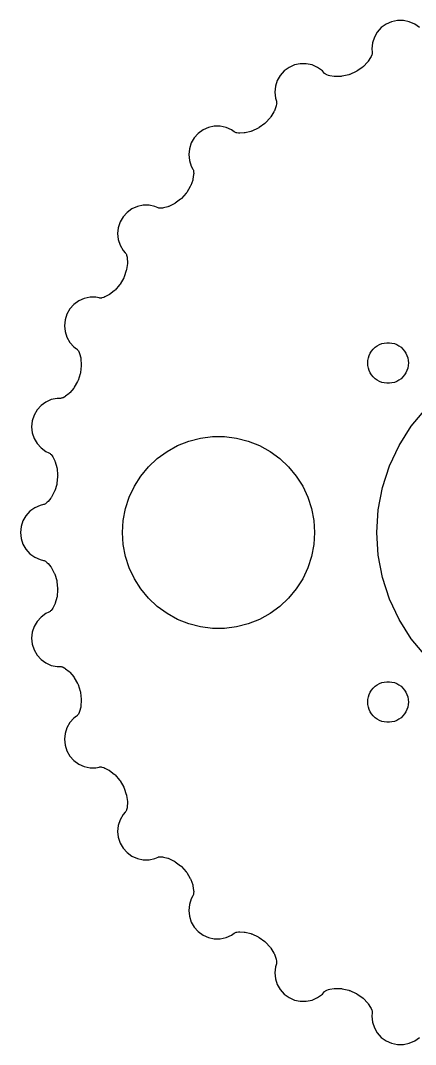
# Model space of a CAD drawing. Header units: metres. Extents: x -48 to 148, y -47 to 47.
# Drawn here: x 52.5 to 87.4, y -45.3 to 45.3 of the extents above; entities that cross this region are included whole.
import ezdxf

# ---------------------------------------------------------------- set-up
doc = ezdxf.new("R2010")
doc.units = ezdxf.units.M

msp = doc.modelspace()

# ---------------------------------------------------------------- linework, layer by layer
for p, q in [((85.8301, 45.3109), (85.3133, 45.2011)), ((86.3584, 45.3109), (85.8301, 45.3109)), ((86.8752, 45.2011), (86.3584, 45.3109)), ((84.4032, 44.6756), (84.0497, 44.283)), ((84.8307, 44.9862), (84.4032, 44.6756)), ((85.3133, 45.2011), (84.8307, 44.9862)), ((87.3579, 44.9862), (86.8752, 45.2011)), ((87.7853, 44.6757), (87.3579, 44.9862)), ((83.7855, 43.8254), (83.6222, 43.323)), ((84.0497, 44.283), (83.7855, 43.8254)), ((83.6222, 43.323), (83.567, 42.7975)), ((83.567, 42.7975), (83.5976, 42.506)), ((83.2465, 41.7002), (83.2275, 41.6727)), ((83.4596, 42.0315), (83.2465, 41.7002)), ((83.5027, 42.1148), (83.4596, 42.0315)), ((83.564, 42.2665), (83.5027, 42.1148)), ((83.5838, 42.3261), (83.564, 42.2665)), ((83.596, 42.3877), (83.5838, 42.3261)), ((83.6004, 42.4503), (83.596, 42.3877)), ((83.5976, 42.506), (83.6004, 42.4503)), ((75.809, 40.8493), (75.4554, 40.4566)), ((76.2364, 41.1598), (75.809, 40.8493)), ((76.719, 41.3747), (76.2364, 41.1598)), ((77.2358, 41.4845), (76.719, 41.3747)), ((77.7642, 41.4845), (77.2358, 41.4845)), ((78.281, 41.3747), (77.7642, 41.4845)), ((78.7636, 41.1598), (78.281, 41.3747)), ((79.191, 40.8493), (78.7636, 41.1598)), ((79.3872, 40.6314), (79.191, 40.8493)), ((82.1795, 40.7938), (81.6085, 40.5396)), ((82.2352, 40.8229), (82.1795, 40.7938)), ((82.2638, 40.8416), (82.2352, 40.8229)), ((82.7535, 41.186), (82.2638, 40.8416)), ((82.8025, 41.2253), (82.7535, 41.186)), ((82.8268, 41.249), (82.8025, 41.2253)), ((83.187, 41.6247), (82.8268, 41.249)), ((83.2275, 41.6727), (83.187, 41.6247)), ((75.1913, 39.9991), (75.028, 39.4966)), ((75.4554, 40.4566), (75.1913, 39.9991)), ((79.4321, 40.5875), (79.3872, 40.6314)), ((79.4821, 40.5495), (79.4321, 40.5875)), ((79.5365, 40.5181), (79.4821, 40.5495)), ((79.5876, 40.4962), (79.5365, 40.5181)), ((79.7414, 40.4402), (79.5876, 40.4962)), ((79.8322, 40.4165), (79.7414, 40.4402)), ((80.221, 40.3532), (79.8322, 40.4165)), ((80.2835, 40.347), (80.221, 40.3532)), ((80.3169, 40.3469), (80.2835, 40.347)), ((80.8371, 40.3631), (80.3169, 40.3469)), ((80.8996, 40.369), (80.8371, 40.3631)), ((80.933, 40.3755), (80.8996, 40.369)), ((81.5166, 40.5089), (80.933, 40.3755)), ((81.5768, 40.5268), (81.5166, 40.5089)), ((81.6085, 40.5396), (81.5768, 40.5268)), ((75.028, 39.4966), (74.9728, 38.9711)), ((74.9728, 38.9711), (75.028, 38.4457)), ((75.028, 38.4457), (75.1186, 38.1669)), ((75.1186, 38.1669), (75.1328, 38.113)), ((75.1328, 38.113), (75.1416, 38.0508)), ((74.9001, 37.2195), (74.626, 36.7771)), ((74.9297, 37.2748), (74.9001, 37.2195)), ((74.9426, 37.3057), (74.9297, 37.2748)), ((75.0822, 37.6741), (74.9426, 37.3057)), ((75.1071, 37.7645), (75.0822, 37.6741)), ((75.1355, 37.9257), (75.1071, 37.7645)), ((75.1425, 37.9881), (75.1355, 37.9257)), ((75.1416, 38.0508), (75.1425, 37.9881)), ((74.1599, 36.2616), (74.1358, 36.2373)), ((74.5673, 36.7002), (74.1599, 36.2616)), ((74.6071, 36.7488), (74.5673, 36.7002)), ((74.626, 36.7771), (74.6071, 36.7488)), ((68.6255, 35.6301), (68.1981, 35.3196)), ((69.1082, 35.845), (68.6255, 35.6301)), ((69.625, 35.9549), (69.1082, 35.845)), ((70.1533, 35.9549), (69.625, 35.9549)), ((70.6701, 35.8451), (70.1533, 35.9549)), ((71.1527, 35.6302), (70.6701, 35.8451)), ((71.3899, 35.4579), (71.1527, 35.6302)), ((71.4429, 35.4242), (71.3899, 35.4579)), ((71.4997, 35.3975), (71.4429, 35.4242)), ((71.5595, 35.3781), (71.4997, 35.3975)), ((71.6141, 35.3673), (71.5595, 35.3781)), ((71.7761, 35.3444), (71.6141, 35.3673)), ((71.8699, 35.3401), (71.7761, 35.3444)), ((72.2633, 35.3591), (71.8699, 35.3401)), ((72.3257, 35.366), (72.2633, 35.3591)), ((72.3584, 35.3729), (72.3257, 35.366)), ((72.8639, 35.4969), (72.3584, 35.3729)), ((72.9238, 35.5156), (72.8639, 35.4969)), ((72.9551, 35.5289), (72.9238, 35.5156)), ((73.4982, 35.7808), (72.9551, 35.5289)), ((73.5534, 35.8108), (73.4982, 35.7808)), ((73.5817, 35.8299), (73.5534, 35.8108)), ((74.0874, 36.1973), (73.5817, 35.8299)), ((74.1358, 36.2373), (74.0874, 36.1973)), ((67.5804, 34.4694), (67.4171, 33.967)), ((67.8445, 34.927), (67.5804, 34.4694)), ((68.1981, 35.3196), (67.8445, 34.927)), ((67.4171, 33.967), (67.3619, 33.4415)), ((67.3619, 33.4415), (67.4171, 32.916)), ((67.4171, 32.916), (67.5804, 32.4136)), ((67.5804, 32.4136), (67.7269, 32.1597)), ((67.7269, 32.1597), (67.7521, 32.11)), ((67.7521, 32.11), (67.7736, 32.051)), ((67.7736, 32.051), (67.7875, 31.9898)), ((67.7875, 31.9898), (67.7936, 31.9273)), ((67.7936, 31.9273), (67.7994, 31.7637)), ((67.7994, 31.7637), (67.7939, 31.6701)), ((67.7102, 31.1876), (67.5341, 30.6979)), ((67.7277, 31.2479), (67.7102, 31.1876)), ((67.7339, 31.2807), (67.7277, 31.2479)), ((67.7939, 31.6701), (67.7339, 31.2807)), ((67.1279, 30.0188), (66.7096, 29.5542)), ((67.1669, 30.068), (67.1279, 30.0188)), ((67.1854, 30.0967), (67.1669, 30.068)), ((67.4927, 30.6105), (67.1854, 30.0967)), ((67.5215, 30.6663), (67.4927, 30.6105)), ((67.5341, 30.6979), (67.5215, 30.6663)), ((66.0767, 29.0793), (65.608, 28.8529)), ((66.1314, 29.1101), (66.0767, 29.0793)), ((66.1593, 29.1296), (66.1314, 29.1101)), ((66.6381, 29.4889), (66.1593, 29.1296)), ((66.6859, 29.5296), (66.6381, 29.4889)), ((66.7096, 29.5542), (66.6859, 29.5296)), ((61.9031, 28.3284), (61.5497, 27.9358)), ((62.3306, 28.639), (61.9031, 28.3284)), ((62.8133, 28.8539), (62.3306, 28.639)), ((63.3301, 28.9637), (62.8133, 28.8539)), ((63.8584, 28.9637), (63.3301, 28.9637)), ((64.3752, 28.8539), (63.8584, 28.9637)), ((64.643, 28.7346), (64.3752, 28.8539)), ((64.7018, 28.7128), (64.643, 28.7346)), ((64.763, 28.6984), (64.7018, 28.7128)), ((64.8254, 28.6919), (64.763, 28.6984)), ((64.8811, 28.6926), (64.8254, 28.6919)), ((65.0444, 28.704), (64.8811, 28.6926)), ((65.137, 28.7193), (65.0444, 28.704)), ((65.5179, 28.8196), (65.137, 28.7193)), ((65.5775, 28.8394), (65.5179, 28.8196)), ((65.608, 28.8529), (65.5775, 28.8394)), ((61.2855, 27.4783), (61.1222, 26.9758)), ((61.5497, 27.9358), (61.2855, 27.4783)), ((61.1222, 26.9758), (61.067, 26.4503)), ((61.067, 26.4503), (61.1222, 25.9249)), ((61.1222, 25.9249), (61.2855, 25.4224)), ((61.2855, 25.4224), (61.5497, 24.9649)), ((61.5497, 24.9649), (61.7458, 24.747)), ((61.7458, 24.747), (61.7807, 24.7036)), ((61.7807, 24.7036), (61.814, 24.6504)), ((61.814, 24.6504), (61.8403, 24.5934)), ((61.8403, 24.5934), (61.8593, 24.5336)), ((61.8593, 24.5336), (61.899, 24.3747)), ((61.9316, 23.7926), (61.8611, 23.277)), ((61.899, 24.3747), (61.9131, 24.282)), ((61.9131, 24.282), (61.9354, 23.8887)), ((61.9361, 23.8553), (61.9316, 23.7926)), ((61.9354, 23.8887), (61.9361, 23.8553)), ((61.8388, 23.1829), (61.645, 22.6165)), ((61.8553, 23.2435), (61.8388, 23.1829)), ((61.8611, 23.277), (61.8553, 23.2435)), ((61.2361, 21.9081), (60.8424, 21.4571)), ((61.2743, 21.9579), (61.2361, 21.9081)), ((61.2924, 21.9869), (61.2743, 21.9579)), ((61.6049, 22.5283), (61.2924, 21.9869)), ((61.6329, 22.5845), (61.6049, 22.5283)), ((61.645, 22.6165), (61.6329, 22.5845)), ((59.9277, 20.8433), (59.8403, 20.8091)), ((60.2795, 21.0206), (59.9277, 20.8433)), ((60.3336, 21.0523), (60.2795, 21.0206)), ((60.3607, 21.0719), (60.3336, 21.0523)), ((60.772, 21.3908), (60.3607, 21.0719)), ((60.8192, 21.4323), (60.772, 21.3908)), ((60.8424, 21.4571), (60.8192, 21.4323)), ((57.1994, 20.1812), (56.8459, 19.7885)), ((57.6269, 20.4918), (57.1994, 20.1812)), ((58.1095, 20.7067), (57.6269, 20.4918)), ((58.6263, 20.8165), (58.1095, 20.7067)), ((59.1546, 20.8165), (58.6263, 20.8165)), ((59.4414, 20.7556), (59.1546, 20.8165)), ((59.5035, 20.7464), (59.4414, 20.7556)), ((59.5663, 20.7451), (59.5035, 20.7464)), ((59.6287, 20.7517), (59.5663, 20.7451)), ((59.683, 20.764), (59.6287, 20.7517)), ((59.8403, 20.8091), (59.683, 20.764)), ((56.5817, 19.3311), (56.4185, 18.8286)), ((56.8459, 19.7885), (56.5817, 19.3311)), ((56.4185, 18.8286), (56.3632, 18.3031)), ((56.3632, 18.3031), (56.4185, 17.7777)), ((56.4185, 17.7777), (56.5817, 17.2752)), ((56.5817, 17.2752), (56.8459, 16.8177)), ((56.8459, 16.8177), (57.1994, 16.425)), ((57.1994, 16.425), (57.4366, 16.2527)), ((83.6879, 16.2322), (83.8526, 16.3869)), ((83.8526, 16.3869), (84.0355, 16.5198)), ((84.0355, 16.5198), (84.2336, 16.6287)), ((84.2336, 16.6287), (84.4438, 16.7119)), ((84.4438, 16.7119), (84.6627, 16.7681)), ((84.6627, 16.7681), (84.887, 16.7964)), ((84.887, 16.7964), (85.113, 16.7964)), ((85.113, 16.7964), (85.3373, 16.7681)), ((85.3373, 16.7681), (85.5562, 16.7119)), ((85.5562, 16.7119), (85.7664, 16.6287)), ((85.7664, 16.6287), (85.9645, 16.5198)), ((85.9645, 16.5198), (86.1474, 16.3869)), ((86.1474, 16.3869), (86.3121, 16.2322)), ((57.4366, 16.2527), (57.4797, 16.2175)), ((57.4797, 16.2175), (57.5234, 16.1724)), ((57.5234, 16.1724), (57.561, 16.1221)), ((57.561, 16.1221), (57.592, 16.0675)), ((57.592, 16.0675), (57.6638, 15.9204)), ((57.6638, 15.9204), (57.6969, 15.8326)), ((57.6969, 15.8326), (57.8004, 15.4526)), ((57.8004, 15.4526), (57.8082, 15.42)), ((57.8082, 15.42), (57.8167, 15.3578)), ((83.2142, 15.2256), (83.2565, 15.4476)), ((83.2565, 15.4476), (83.3264, 15.6626)), ((83.3264, 15.6626), (83.4226, 15.8671)), ((83.4226, 15.8671), (83.5438, 16.058)), ((83.5438, 16.058), (83.6879, 16.2322)), ((86.3121, 16.2322), (86.4562, 16.058)), ((86.4562, 16.058), (86.5773, 15.8671)), ((86.5773, 15.8671), (86.6736, 15.6626)), ((86.6736, 15.6626), (86.7434, 15.4476)), ((86.7434, 15.4476), (86.7858, 15.2256)), ((57.8527, 14.7421), (57.7809, 14.1478)), ((57.8167, 15.3578), (57.8549, 14.8388)), ((57.8563, 14.8048), (57.8527, 14.7421)), ((57.8549, 14.8388), (57.8563, 14.8048)), ((83.2, 15), (83.2142, 15.2256)), ((83.2142, 14.7744), (83.2, 15)), ((83.2565, 14.5524), (83.2142, 14.7744)), ((83.3264, 14.3374), (83.2565, 14.5524)), ((86.7434, 14.5524), (86.6736, 14.3374)), ((86.7858, 14.7744), (86.7434, 14.5524)), ((86.7858, 15.2256), (86.8, 15)), ((86.8, 15), (86.7858, 14.7744)), ((57.7601, 14.0532), (57.5669, 13.4587)), ((57.7757, 14.114), (57.7601, 14.0532)), ((57.7809, 14.1478), (57.7757, 14.114)), ((83.4226, 14.1328), (83.3264, 14.3374)), ((83.5438, 13.942), (83.4226, 14.1328)), ((83.6879, 13.7678), (83.5438, 13.942)), ((83.8526, 13.6131), (83.6879, 13.7678)), ((84.0355, 13.4802), (83.8526, 13.6131)), ((86.1474, 13.6131), (85.9645, 13.4802)), ((86.3121, 13.7678), (86.1474, 13.6131)), ((86.4562, 13.942), (86.3121, 13.7678)), ((86.5773, 14.1328), (86.4562, 13.942)), ((86.6736, 14.3374), (86.5773, 14.1328)), ((57.1819, 12.7674), (56.8459, 12.3699)), ((57.2193, 12.8178), (57.1819, 12.7674)), ((57.2369, 12.8469), (57.2193, 12.8178)), ((57.5282, 13.3699), (57.2369, 12.8469)), ((57.5552, 13.4266), (57.5282, 13.3699)), ((57.5669, 13.4587), (57.5552, 13.4266)), ((84.2336, 13.3713), (84.0355, 13.4802)), ((84.4438, 13.2881), (84.2336, 13.3713)), ((84.6627, 13.2319), (84.4438, 13.2881)), ((84.887, 13.2036), (84.6627, 13.2319)), ((85.113, 13.2036), (84.887, 13.2036)), ((85.3373, 13.2319), (85.113, 13.2036)), ((85.5562, 13.2881), (85.3373, 13.2319)), ((85.7664, 13.3713), (85.5562, 13.2881)), ((85.9645, 13.4802), (85.7664, 13.3713)), ((55.7192, 11.8694), (55.2024, 11.7596)), ((56.0123, 11.8694), (55.7192, 11.8694)), ((56.075, 11.8734), (56.0123, 11.8694)), ((56.1367, 11.8851), (56.075, 11.8734)), ((56.1964, 11.9045), (56.1367, 11.8851)), ((56.247, 11.9279), (56.1964, 11.9045)), ((56.3915, 12.0047), (56.247, 11.9279)), ((56.4698, 12.0563), (56.3915, 12.0047)), ((56.777, 12.3029), (56.4698, 12.0563)), ((56.8234, 12.3452), (56.777, 12.3029)), ((56.8459, 12.3699), (56.8234, 12.3452)), ((54.2923, 11.2341), (53.9388, 10.8414)), ((54.7198, 11.5447), (54.2923, 11.2341)), ((55.2024, 11.7596), (54.7198, 11.5447)), ((87.0557, 9.40456), (88.3365, 10.9527)), ((53.6746, 10.384), (53.5114, 9.88148)), ((53.9388, 10.8414), (53.6746, 10.384)), ((53.5114, 9.88148), (53.4561, 9.35605)), ((53.4561, 9.35605), (53.5114, 8.83052)), ((85.9791, 7.70805), (87.0557, 9.40456)), ((53.5114, 8.83052), (53.6746, 8.32811)), ((53.6746, 8.32811), (53.9388, 7.87056)), ((67.3734, 8.08397), (68.4073, 8.34944)), ((68.4073, 8.34944), (69.4663, 8.48322)), ((69.4663, 8.48322), (70.5337, 8.48322)), ((70.5337, 8.48322), (71.5927, 8.34944)), ((71.5927, 8.34944), (72.6266, 8.08397)), ((53.9388, 7.87056), (54.2923, 7.47789)), ((54.2923, 7.47789), (54.7197, 7.16736)), ((65.4455, 7.17677), (66.3809, 7.69102)), ((66.3809, 7.69102), (67.3734, 8.08397)), ((72.6266, 8.08397), (73.6191, 7.69102)), ((73.6191, 7.69102), (74.5545, 7.17677)), ((85.1236, 5.88998), (85.9791, 7.70805)), ((54.7197, 7.16736), (54.9875, 7.04814)), ((54.9875, 7.04814), (55.0371, 7.02269)), ((55.0371, 7.02269), (55.0891, 6.98759)), ((55.0891, 6.98759), (55.1364, 6.94624)), ((55.1364, 6.94624), (55.1781, 6.89929)), ((55.1781, 6.89929), (55.2789, 6.77034)), ((55.2789, 6.77034), (55.3295, 6.69133)), ((55.3295, 6.69133), (55.5098, 6.34113)), ((63.8038, 5.81865), (64.5819, 6.54936)), ((64.5819, 6.54936), (65.4455, 7.17677)), ((74.5545, 7.17677), (75.4181, 6.54936)), ((75.4181, 6.54936), (76.1962, 5.81865)), ((55.5098, 6.34113), (55.5241, 6.3109)), ((55.5241, 6.3109), (55.5454, 6.25183)), ((55.5454, 6.25183), (55.6907, 5.75209)), ((55.6907, 5.75209), (55.6991, 5.71915)), ((55.6991, 5.71915), (55.7086, 5.65707)), ((55.7086, 5.65707), (55.762, 5.06081)), ((63.1234, 4.99617), (63.8038, 5.81865)), ((76.1962, 5.81865), (76.8766, 4.99617)), ((84.5027, 3.97903), (85.1236, 5.88998)), ((55.7613, 4.96393), (55.6959, 4.34225)), ((55.7639, 5.02667), (55.7613, 4.96393)), ((55.762, 5.06081), (55.7639, 5.02667)), ((62.5514, 4.09489), (63.1234, 4.99617)), ((76.8766, 4.99617), (77.4486, 4.09489)), ((55.4892, 3.64308), (55.4631, 3.586)), ((55.5003, 3.67523), (55.4892, 3.64308)), ((55.6765, 4.24738), (55.5003, 3.67523)), ((55.6912, 4.30843), (55.6765, 4.24738)), ((55.6959, 4.34225), (55.6912, 4.30843)), ((62.0969, 3.12904), (62.5514, 4.09489)), ((77.4486, 4.09489), (77.9031, 3.12904)), ((84.1262, 2.00533), (84.5027, 3.97903)), ((54.9144, 2.7424), (54.8485, 2.67563)), ((55.1636, 3.04745), (54.9144, 2.7424)), ((55.2002, 3.09848), (55.1636, 3.04745)), ((55.217, 3.1274), (55.2002, 3.09848)), ((55.4631, 3.586), (55.217, 3.1274)), ((61.767, 2.11386), (62.0969, 3.12904)), ((77.9031, 3.12904), (78.233, 2.11386)), ((53.309, 1.87811), (52.9554, 1.48544)), ((53.7364, 2.18867), (53.309, 1.87811)), ((54.219, 2.40355), (53.7364, 2.18867)), ((54.5058, 2.46449), (54.219, 2.40355)), ((54.5662, 2.48138), (54.5058, 2.46449)), ((54.6241, 2.50571), (54.5662, 2.48138)), ((54.6785, 2.53711), (54.6241, 2.50571)), ((54.7231, 2.57047), (54.6785, 2.53711)), ((54.8485, 2.67563), (54.7231, 2.57047)), ((61.567, 1.06532), (61.767, 2.11386)), ((78.233, 2.11386), (78.433, 1.06532)), ((84, 0), (84.1262, 2.00533)), ((52.6912, 1.02791), (52.528, 0.52541)), ((52.9554, 1.48544), (52.6912, 1.02791)), ((61.5, 0), (61.567, 1.06532)), ((78.433, 1.06532), (78.5, 0)), ((52.528, 0.52541), (52.4727, 0)), ((52.4727, 0), (52.528, -0.52541)), ((61.567, -1.06532), (61.5, 0)), ((78.5, 0), (78.433, -1.06532)), ((84.1262, -2.00533), (84, 0)), ((52.528, -0.52541), (52.6912, -1.02791)), ((52.6912, -1.02791), (52.9554, -1.48544)), ((52.9554, -1.48544), (53.309, -1.87811)), ((61.767, -2.11386), (61.567, -1.06532)), ((78.433, -1.06532), (78.233, -2.11386)), ((53.309, -1.87811), (53.7364, -2.18867)), ((53.7364, -2.18867), (54.219, -2.40355)), ((54.219, -2.40355), (54.5058, -2.46449)), ((54.5058, -2.46449), (54.5595, -2.4791)), ((54.5595, -2.4791), (54.6177, -2.50259)), ((54.6177, -2.50259), (54.6726, -2.53322)), ((54.6726, -2.53322), (54.7231, -2.57047)), ((54.7231, -2.57047), (54.8485, -2.67564)), ((54.8485, -2.67564), (54.9144, -2.74242)), ((62.0969, -3.12904), (61.767, -2.11386)), ((78.233, -2.11386), (77.9031, -3.12904)), ((84.5027, -3.97903), (84.1262, -2.00533)), ((54.9144, -2.74242), (55.1637, -3.04747)), ((55.1637, -3.04747), (55.1839, -3.07405)), ((55.1839, -3.07405), (55.217, -3.12741)), ((55.217, -3.12741), (55.4631, -3.58601)), ((55.4631, -3.58601), (55.4781, -3.6165)), ((55.4781, -3.6165), (55.5003, -3.67523)), ((62.5514, -4.09489), (62.0969, -3.12904)), ((77.9031, -3.12904), (77.4486, -4.09489)), ((55.5003, -3.67523), (55.6765, -4.24736)), ((55.6765, -4.24736), (55.6855, -4.28036)), ((55.6855, -4.28036), (55.696, -4.34227)), ((55.696, -4.34227), (55.7613, -4.96396)), ((63.1234, -4.99617), (62.5514, -4.09489)), ((77.4486, -4.09489), (76.8766, -4.99617)), ((85.1236, -5.88998), (84.5027, -3.97903)), ((55.762, -5.06081), (55.7086, -5.65707)), ((55.7613, -4.96396), (55.7637, -4.99805)), ((55.7637, -4.99805), (55.762, -5.06081)), ((63.8038, -5.81865), (63.1234, -4.99617)), ((76.8766, -4.99617), (76.1962, -5.81865)), ((55.5098, -6.34113), (55.3295, -6.69133)), ((55.535, -6.2836), (55.5098, -6.34113)), ((55.5454, -6.25186), (55.535, -6.2836)), ((55.6907, -5.75212), (55.5454, -6.25186)), ((55.7045, -5.69084), (55.6907, -5.75212)), ((55.7086, -5.65707), (55.7045, -5.69084)), ((64.5819, -6.54936), (63.8038, -5.81865)), ((76.1962, -5.81865), (75.4181, -6.54936)), ((85.9791, -7.70805), (85.1236, -5.88998)), ((54.7197, -7.16737), (54.2923, -7.47789)), ((54.9875, -7.04814), (54.7197, -7.16737)), ((55.0432, -7.01906), (54.9875, -7.04814)), ((55.0947, -6.98322), (55.0432, -7.01906)), ((55.1414, -6.94121), (55.0947, -6.98322)), ((55.1781, -6.89932), (55.1414, -6.94121)), ((55.2789, -6.77039), (55.1781, -6.89932)), ((55.3295, -6.69133), (55.2789, -6.77039)), ((65.4455, -7.17677), (64.5819, -6.54936)), ((66.3809, -7.69102), (65.4455, -7.17677)), ((74.5545, -7.17677), (73.6191, -7.69102)), ((75.4181, -6.54936), (74.5545, -7.17677)), ((53.9388, -7.87056), (53.6746, -8.32811)), ((54.2923, -7.47789), (53.9388, -7.87056)), ((67.3734, -8.08397), (66.3809, -7.69102)), ((68.4073, -8.34944), (67.3734, -8.08397)), ((72.6266, -8.08397), (71.5927, -8.34944)), ((73.6191, -7.69102), (72.6266, -8.08397)), ((87.0557, -9.40456), (85.9791, -7.70805)), ((53.5114, -8.83052), (53.4561, -9.35603)), ((53.6746, -8.32811), (53.5114, -8.83052)), ((69.4663, -8.48322), (68.4073, -8.34944)), ((70.5337, -8.48322), (69.4663, -8.48322)), ((71.5927, -8.34944), (70.5337, -8.48322)), ((53.4561, -9.35603), (53.5114, -9.88148)), ((53.5114, -9.88148), (53.6746, -10.384)), ((88.3365, -10.9527), (87.0557, -9.40456)), ((53.6746, -10.384), (53.9388, -10.8414)), ((53.9388, -10.8414), (54.2923, -11.2341)), ((54.2923, -11.2341), (54.7198, -11.5447)), ((54.7198, -11.5447), (55.2024, -11.7596)), ((55.2024, -11.7596), (55.7192, -11.8694)), ((55.7192, -11.8694), (56.0123, -11.8694)), ((56.0123, -11.8694), (56.0679, -11.8725)), ((56.0679, -11.8725), (56.1298, -11.8834)), ((56.1298, -11.8834), (56.1898, -11.902)), ((56.1898, -11.902), (56.2469, -11.9279)), ((56.2469, -11.9279), (56.3915, -12.0047)), ((56.3915, -12.0047), (56.4698, -12.0563)), ((56.4698, -12.0563), (56.777, -12.3029)), ((56.777, -12.3029), (56.8024, -12.3247)), ((56.8024, -12.3247), (56.8459, -12.37)), ((56.8459, -12.37), (57.1819, -12.7674)), ((57.1819, -12.7674), (57.203, -12.7941)), ((57.203, -12.7941), (57.2369, -12.8469)), ((57.2369, -12.8469), (57.5282, -13.3699)), ((57.5282, -13.3699), (57.5438, -13.4003)), ((57.5438, -13.4003), (57.5669, -13.4587)), ((57.5669, -13.4587), (57.7601, -14.0532)), ((83.8526, -13.6131), (84.0355, -13.4802)), ((84.0355, -13.4802), (84.2336, -13.3713)), ((84.2336, -13.3713), (84.4438, -13.2881)), ((84.4438, -13.2881), (84.6627, -13.2319)), ((84.6627, -13.2319), (84.887, -13.2036)), ((84.887, -13.2036), (85.113, -13.2036)), ((85.113, -13.2036), (85.3373, -13.2319)), ((85.3373, -13.2319), (85.5562, -13.2881)), ((85.5562, -13.2881), (85.7664, -13.3713)), ((85.7664, -13.3713), (85.9645, -13.4802)), ((85.9645, -13.4802), (86.1474, -13.6131)), ((57.7601, -14.0532), (57.7695, -14.0861)), ((57.7695, -14.0861), (57.7809, -14.1478)), ((57.7809, -14.1478), (57.8527, -14.7422)), ((83.2565, -14.5524), (83.3264, -14.3374)), ((83.3264, -14.3374), (83.4226, -14.1328)), ((83.4226, -14.1328), (83.5438, -13.942)), ((83.5438, -13.942), (83.6879, -13.7678)), ((83.6879, -13.7678), (83.8526, -13.6131)), ((86.1474, -13.6131), (86.3121, -13.7678)), ((86.3121, -13.7678), (86.4562, -13.942)), ((86.4562, -13.942), (86.5773, -14.1328)), ((86.5773, -14.1328), (86.6736, -14.3374)), ((86.6736, -14.3374), (86.7434, -14.5524)), ((57.8131, -15.3911), (57.8004, -15.4526)), ((57.8167, -15.3579), (57.8131, -15.3911)), ((57.8549, -14.8389), (57.8167, -15.3579)), ((57.8527, -14.7422), (57.8556, -14.7761)), ((57.8556, -14.7761), (57.8549, -14.8389)), ((83.2, -15), (83.2142, -14.7744)), ((83.2142, -15.2256), (83.2, -15)), ((83.2142, -14.7744), (83.2565, -14.5524)), ((83.2565, -15.4476), (83.2142, -15.2256)), ((86.7434, -14.5524), (86.7858, -14.7744)), ((86.7858, -15.2256), (86.7434, -15.4476)), ((86.7858, -14.7744), (86.8, -15)), ((86.8, -15), (86.7858, -15.2256)), ((57.4366, -16.2528), (57.1994, -16.425)), ((57.4849, -16.2127), (57.4366, -16.2528)), ((57.5279, -16.167), (57.4849, -16.2127)), ((57.5648, -16.1162), (57.5279, -16.167)), ((57.592, -16.0675), (57.5648, -16.1162)), ((57.6638, -15.9204), (57.592, -16.0675)), ((57.6969, -15.8326), (57.6638, -15.9204)), ((57.8004, -15.4526), (57.6969, -15.8326)), ((83.3264, -15.6626), (83.2565, -15.4476)), ((83.4226, -15.8671), (83.3264, -15.6626)), ((83.5438, -16.058), (83.4226, -15.8671)), ((83.6879, -16.2322), (83.5438, -16.058)), ((83.8526, -16.3869), (83.6879, -16.2322)), ((86.3121, -16.2322), (86.1474, -16.3869)), ((86.4562, -16.058), (86.3121, -16.2322)), ((86.5773, -15.8671), (86.4562, -16.058)), ((86.6736, -15.6626), (86.5773, -15.8671)), ((86.7434, -15.4476), (86.6736, -15.6626)), ((56.8459, -16.8177), (56.5817, -17.2752)), ((57.1994, -16.425), (56.8459, -16.8177)), ((84.0355, -16.5198), (83.8526, -16.3869)), ((84.2336, -16.6287), (84.0355, -16.5198)), ((84.4438, -16.7119), (84.2336, -16.6287)), ((84.6627, -16.7681), (84.4438, -16.7119)), ((84.887, -16.7964), (84.6627, -16.7681)), ((85.113, -16.7964), (84.887, -16.7964)), ((85.3373, -16.7681), (85.113, -16.7964)), ((85.5562, -16.7119), (85.3373, -16.7681)), ((85.7664, -16.6287), (85.5562, -16.7119)), ((85.9645, -16.5198), (85.7664, -16.6287)), ((86.1474, -16.3869), (85.9645, -16.5198)), ((56.4185, -17.7777), (56.3632, -18.3031)), ((56.5817, -17.2752), (56.4185, -17.7777)), ((56.3632, -18.3031), (56.4185, -18.8286)), ((56.4185, -18.8286), (56.5817, -19.3311)), ((56.5817, -19.3311), (56.8459, -19.7885)), ((56.8459, -19.7885), (57.1994, -20.1812)), ((57.1994, -20.1812), (57.6269, -20.4918)), ((57.6269, -20.4918), (58.1095, -20.7067)), ((58.1095, -20.7067), (58.6263, -20.8165)), ((58.6263, -20.8165), (59.1546, -20.8165)), ((59.1546, -20.8165), (59.4413, -20.7556)), ((59.4413, -20.7556), (59.4964, -20.7471)), ((59.4964, -20.7471), (59.5592, -20.7449)), ((59.5592, -20.7449), (59.6217, -20.7505)), ((59.6217, -20.7505), (59.683, -20.764)), ((59.683, -20.764), (59.8404, -20.8091)), ((59.8404, -20.8091), (59.9277, -20.8433)), ((59.9277, -20.8433), (60.2795, -21.0206)), ((60.2795, -21.0206), (60.3088, -21.0366)), ((60.3088, -21.0366), (60.3607, -21.0719)), ((60.3607, -21.0719), (60.7721, -21.3908)), ((60.7721, -21.3908), (60.7982, -21.4125)), ((60.7982, -21.4125), (60.8424, -21.4571)), ((60.8424, -21.4571), (61.2361, -21.9081)), ((61.2361, -21.9081), (61.2577, -21.9346)), ((61.2577, -21.9346), (61.2924, -21.9869)), ((61.2924, -21.9869), (61.6049, -22.5283)), ((61.6049, -22.5283), (61.621, -22.5585)), ((61.621, -22.5585), (61.645, -22.6165)), ((61.645, -22.6165), (61.8388, -23.1829)), ((61.8388, -23.1829), (61.8487, -23.2155)), ((61.8487, -23.2155), (61.8611, -23.277)), ((61.8611, -23.277), (61.9316, -23.7927)), ((61.899, -24.3747), (61.8594, -24.5335)), ((61.9131, -24.282), (61.899, -24.3747)), ((61.9354, -23.8887), (61.9131, -24.282)), ((61.9316, -23.7927), (61.935, -23.8259)), ((61.935, -23.8259), (61.9354, -23.8887)), ((61.5497, -24.9649), (61.2855, -25.4224)), ((61.7458, -24.747), (61.5497, -24.9649)), ((61.7848, -24.6978), (61.7458, -24.747)), ((61.8173, -24.6441), (61.7848, -24.6978)), ((61.8429, -24.5867), (61.8173, -24.6441)), ((61.8594, -24.5335), (61.8429, -24.5867)), ((61.1222, -25.9249), (61.067, -26.4503)), ((61.2855, -25.4224), (61.1222, -25.9249)), ((61.067, -26.4503), (61.1222, -26.9758)), ((61.1222, -26.9758), (61.2855, -27.4783)), ((61.2855, -27.4783), (61.5497, -27.9358)), ((61.5497, -27.9358), (61.9031, -28.3284)), ((61.9031, -28.3284), (62.3306, -28.639)), ((62.3306, -28.639), (62.8133, -28.8539)), ((62.8133, -28.8539), (63.3301, -28.9637)), ((63.3301, -28.9637), (63.8584, -28.9637)), ((63.8584, -28.9637), (64.3752, -28.8539)), ((64.3752, -28.8539), (64.643, -28.7346)), ((64.643, -28.7346), (64.6951, -28.7149)), ((64.6951, -28.7149), (64.756, -28.6997)), ((64.756, -28.6997), (64.8183, -28.6922)), ((64.8183, -28.6922), (64.8811, -28.6926)), ((64.8811, -28.6926), (65.0444, -28.704)), ((65.0444, -28.704), (65.1369, -28.7193)), ((65.1369, -28.7193), (65.5179, -28.8196)), ((65.5179, -28.8196), (65.5499, -28.8292)), ((65.5499, -28.8292), (65.6081, -28.8529)), ((65.6081, -28.8529), (66.0767, -29.0793)), ((66.0767, -29.0793), (66.1068, -29.0951)), ((66.1068, -29.0951), (66.1593, -29.1296)), ((66.1593, -29.1296), (66.6381, -29.4889)), ((66.6381, -29.4889), (66.6647, -29.5103)), ((66.6647, -29.5103), (66.7096, -29.5542)), ((66.7096, -29.5542), (67.1279, -30.0188)), ((67.1279, -30.0188), (67.1498, -30.0449)), ((67.1498, -30.0449), (67.1854, -30.0967)), ((67.1854, -30.0967), (67.4927, -30.6105)), ((67.4927, -30.6105), (67.5092, -30.6403)), ((67.5092, -30.6403), (67.5341, -30.6979)), ((67.5341, -30.6979), (67.7102, -31.1876)), ((67.7102, -31.1876), (67.7205, -31.2194)), ((67.7205, -31.2194), (67.7339, -31.2808)), ((67.7339, -31.2808), (67.7939, -31.6701)), ((67.7939, -31.6701), (67.7994, -31.7637)), ((67.5804, -32.4136), (67.4171, -32.916)), ((67.7269, -32.1597), (67.5804, -32.4136)), ((67.7549, -32.1035), (67.7269, -32.1597)), ((67.7755, -32.0442), (67.7549, -32.1035)), ((67.7886, -31.9828), (67.7755, -32.0442)), ((67.7936, -31.9273), (67.7886, -31.9828)), ((67.7994, -31.7637), (67.7936, -31.9273)), ((67.4171, -32.916), (67.3619, -33.4415)), ((67.3619, -33.4415), (67.4171, -33.967)), ((67.4171, -33.967), (67.5804, -34.4694)), ((67.5804, -34.4694), (67.8445, -34.927)), ((67.8445, -34.927), (68.1981, -35.3196)), ((68.1981, -35.3196), (68.6255, -35.6301)), ((71.7762, -35.3445), (71.8699, -35.3401)), ((71.8699, -35.3401), (72.2633, -35.3591)), ((68.6255, -35.6301), (69.1082, -35.845)), ((69.1082, -35.845), (69.625, -35.9549)), ((69.625, -35.9549), (70.1533, -35.9549)), ((70.1533, -35.9549), (70.6701, -35.8451)), ((70.6701, -35.8451), (71.1528, -35.6301)), ((71.1528, -35.6301), (71.3899, -35.4579)), ((71.3899, -35.4579), (71.4367, -35.4277)), ((71.4367, -35.4277), (71.4931, -35.4001)), ((71.4931, -35.4001), (71.5526, -35.3799)), ((71.5526, -35.3799), (71.6141, -35.3673)), ((71.6141, -35.3673), (71.7762, -35.3445)), ((72.2633, -35.3591), (72.2967, -35.3618)), ((72.2967, -35.3618), (72.3585, -35.3729)), ((72.3585, -35.3729), (72.8639, -35.4969)), ((72.8639, -35.4969), (72.8966, -35.5061)), ((72.8966, -35.5061), (72.9551, -35.5289)), ((72.9551, -35.5289), (73.4982, -35.7808)), ((73.4982, -35.7808), (73.5287, -35.7962)), ((73.5287, -35.7962), (73.5818, -35.8299)), ((73.5818, -35.8299), (74.0875, -36.1973)), ((74.0875, -36.1973), (74.1144, -36.2183)), ((74.1144, -36.2183), (74.1599, -36.2616)), ((74.1599, -36.2616), (74.5673, -36.7002)), ((74.5673, -36.7002), (74.5896, -36.7259)), ((74.5896, -36.7259), (74.626, -36.7771)), ((74.626, -36.7771), (74.9001, -37.2195)), ((74.9001, -37.2195), (74.9168, -37.2485)), ((74.9168, -37.2485), (74.9427, -37.3057)), ((74.9427, -37.3057), (75.0822, -37.6741)), ((75.0822, -37.6741), (75.1071, -37.7645)), ((75.1071, -37.7645), (75.1355, -37.9257)), ((75.1421, -38.0438), (75.1342, -38.1061)), ((75.1355, -37.9257), (75.1421, -37.981)), ((75.1421, -37.981), (75.1421, -38.0438)), ((75.028, -38.4457), (74.9728, -38.9711)), ((75.1186, -38.1669), (75.028, -38.4457)), ((75.1342, -38.1061), (75.1186, -38.1669)), ((74.9728, -38.9711), (75.028, -39.4966)), ((75.028, -39.4966), (75.1913, -39.9991)), ((75.1913, -39.9991), (75.4554, -40.4566)), ((75.4554, -40.4566), (75.809, -40.8493)), ((79.191, -40.8493), (79.3872, -40.6314)), ((79.3872, -40.6314), (79.4267, -40.5921)), ((79.4267, -40.5921), (79.4762, -40.5535)), ((79.4762, -40.5535), (79.5301, -40.5213)), ((79.5301, -40.5213), (79.5877, -40.4962)), ((79.5877, -40.4962), (79.7415, -40.4402)), ((79.7415, -40.4402), (79.8322, -40.4165)), ((79.8322, -40.4165), (80.221, -40.3532)), ((80.221, -40.3532), (80.2542, -40.3489)), ((80.2542, -40.3489), (80.3169, -40.3469)), ((80.3169, -40.3469), (80.8371, -40.3631)), ((80.8371, -40.3631), (80.871, -40.3653)), ((80.871, -40.3653), (80.933, -40.3755)), ((80.933, -40.3755), (81.5166, -40.5089)), ((81.5166, -40.5089), (81.5497, -40.5177)), ((81.5497, -40.5177), (81.6085, -40.5396)), ((81.6085, -40.5396), (82.1796, -40.7938)), ((75.809, -40.8493), (76.2364, -41.1598)), ((76.2364, -41.1598), (76.719, -41.3747)), ((76.719, -41.3747), (77.2358, -41.4845)), ((77.2358, -41.4845), (77.7642, -41.4845)), ((77.7642, -41.4845), (78.281, -41.3747)), ((78.281, -41.3747), (78.7636, -41.1598)), ((78.7636, -41.1598), (79.191, -40.8493)), ((82.1796, -40.7938), (82.2103, -40.8088)), ((82.2103, -40.8088), (82.2638, -40.8416)), ((82.2638, -40.8416), (82.7535, -41.186)), ((82.7535, -41.186), (82.7807, -41.2065)), ((82.7807, -41.2065), (82.8269, -41.249)), ((82.8269, -41.249), (83.187, -41.6248)), ((83.187, -41.6248), (83.2093, -41.6496)), ((83.2093, -41.6496), (83.2465, -41.7002)), ((83.2465, -41.7002), (83.4596, -42.0315)), ((83.4596, -42.0315), (83.5027, -42.1148)), ((83.5027, -42.1148), (83.564, -42.2665)), ((83.564, -42.2665), (83.582, -42.3193)), ((83.5976, -42.506), (83.567, -42.7975)), ((83.582, -42.3193), (83.595, -42.3807)), ((83.595, -42.3807), (83.6003, -42.4433)), ((83.6003, -42.4433), (83.5976, -42.506)), ((83.567, -42.7975), (83.6222, -43.323)), ((83.6222, -43.323), (83.7855, -43.8254)), ((83.7855, -43.8254), (84.0497, -44.283)), ((84.0497, -44.283), (84.4032, -44.6756)), ((84.4032, -44.6756), (84.8307, -44.9862)), ((84.8307, -44.9862), (85.3133, -45.2011)), ((85.3133, -45.2011), (85.8301, -45.3109)), ((85.8301, -45.3109), (86.3584, -45.3109)), ((86.3584, -45.3109), (86.8752, -45.2011)), ((86.8752, -45.2011), (87.3579, -44.9862)), ((87.3579, -44.9862), (87.7853, -44.6757))]:
    msp.add_line(p, q)

doc.saveas('drawing.dxf')
